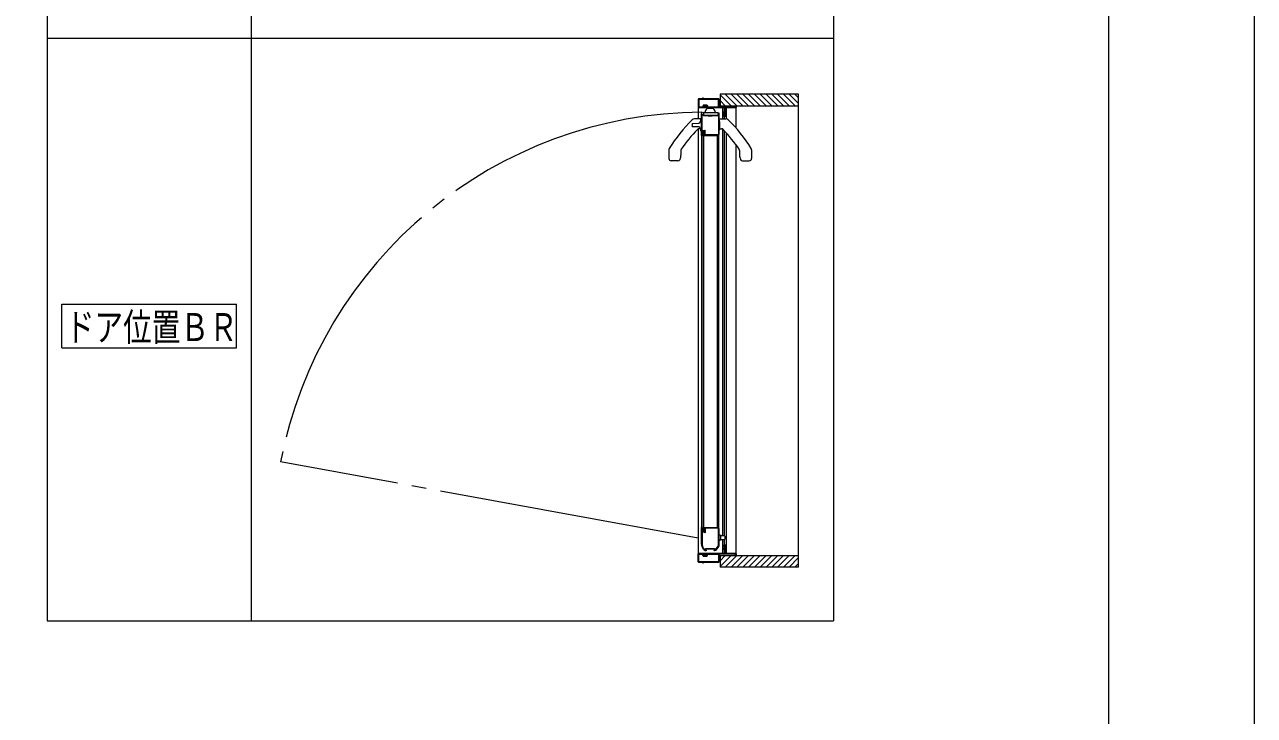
# Model space of a CAD drawing. Units: millimetres on the paper. Extents: x -305 to 305, y -152 to 152.
# Drawn here: x 34.5 to 119, y 0 to 47.4 of the extents above; entities that cross this region are included whole.
import ezdxf
from ezdxf.enums import TextEntityAlignment as Align

# ---------------------------------------------------------------- set-up
doc = ezdxf.new("R2010")
doc.units = ezdxf.units.MM
doc.linetypes.add('LONG_CHAIN', pattern=[21, 18, -1, 1, -1])
doc.linetypes.add('LONG_DOUBLE_CHAIN', pattern=[21.8, 18, -1, 0.6, -0.6, 0.6, -1])
for name, color, linetype, lineweight in [('0-1_VIEW0001', 7, 'Continuous', 9), ('0-3_図面枠', 3, 'Continuous', 9), ('0-4_DEFPOINTS', 7, 'Continuous', 9)]:
    doc.layers.add(name, color=color, linetype=linetype, lineweight=lineweight)
doc.styles.add('ＭＳ ゴシック', font='')
doc.styles.get('ＭＳ ゴシック').set_extended_font_data('MS Gothic')

msp = doc.modelspace()

# ---------------------------------------------------------------- linework, layer by layer
at = {"layer": '0-1_VIEW0001'}
for p, q in [((36.071, 92.504), (36.071, 6.504)), ((50.071, 92.504), (50.071, 6.504)), ((90.071, 92.504), (90.071, 6.504)), ((36.071, 46.504), (90.071, 46.504)), ((80.781, 42.307), (80.781, 41.767)), ((80.817, 42.299), (80.817, 41.799)), ((81.089, 42.347), (80.821, 42.347)), ((82.173, 42.311), (80.829, 42.311)), ((81.101, 42.399), (81.101, 42.359)), ((81.125, 42.407), (81.109, 42.407)), ((81.133, 42.359), (81.133, 42.399)), ((82.181, 42.347), (81.145, 42.347)), ((82.185, 41.799), (82.185, 42.299)), ((82.221, 41.799), (82.221, 42.307)), ((82.281, 42.667), (82.281, 41.867)), ((87.681, 42.667), (82.281, 42.667)), ((83.041, 41.867), (82.281, 42.627)), ((83.441, 41.867), (82.641, 42.667)), ((83.841, 41.867), (83.041, 42.667)), ((84.241, 41.867), (83.441, 42.667)), ((84.641, 41.867), (83.841, 42.667)), ((85.041, 41.867), (84.241, 42.667)), ((85.441, 41.867), (84.641, 42.667)), ((85.841, 41.867), (85.041, 42.667)), ((86.241, 41.867), (85.441, 42.667)), ((86.641, 41.867), (85.841, 42.667)), ((87.037, 41.867), (86.237, 42.667)), ((87.433, 41.867), (86.633, 42.667)), ((87.681, 42.015), (87.029, 42.667)), ((87.681, 42.411), (87.425, 42.667)), ((87.681, 10.188), (87.681, 42.667)), ((82.649, 41.727), (80.781, 41.727)), ((80.781, 41.727), (80.781, 40.967)), ((80.801, 41.747), (82.637, 41.747)), ((80.829, 41.787), (82.173, 41.787)), ((81.401, 41.907), (81.121, 41.907)), ((81.217, 41.407), (82.113, 41.407)), ((81.401, 41.907), (81.401, 41.867)), ((81.782, 41.687), (81.436, 41.687)), ((83.329, 41.787), (82.233, 41.787)), ((82.641, 41.867), (82.281, 42.227)), ((82.281, 41.867), (87.681, 41.867)), ((82.469, 40.967), (82.469, 41.727)), ((82.529, 41.427), (82.529, 41.383)), ((82.637, 41.467), (82.569, 41.467)), ((82.569, 41.383), (82.569, 41.419)), ((82.581, 41.467), (82.581, 41.727)), ((82.581, 41.191), (82.581, 41.431)), ((82.581, 41.431), (82.637, 41.431)), ((82.649, 41.735), (82.649, 41.479)), ((82.649, 41.419), (82.649, 41.203)), ((82.689, 41.187), (82.689, 41.735)), ((83.381, 41.727), (82.689, 41.727)), ((82.701, 41.747), (83.369, 41.747)), ((82.722, 40.963), (82.722, 41.727)), ((83.341, 41.855), (83.341, 41.799)), ((83.369, 41.867), (83.353, 41.867)), ((83.381, 41.867), (83.381, 41.746)), ((83.381, 41.759), (83.381, 41.855)), ((83.381, 40.339), (83.381, 41.727)), ((80.997, 40.967), (80.535, 40.967)), ((81.009, 39.839), (81.009, 41.327)), ((81.045, 40.203), (81.045, 41.271)), ((81.117, 41.271), (81.117, 41.229)), ((81.123, 41.215), (81.141, 41.197)), ((81.149, 41.387), (81.149, 41.239)), ((81.155, 41.191), (81.468, 41.191)), ((81.161, 41.227), (82.157, 41.227)), ((81.177, 41.227), (81.177, 41.367)), ((81.177, 41.227), (82.113, 41.227)), ((81.477, 41.187), (81.486, 41.178)), ((81.494, 41.175), (81.724, 41.175)), ((81.733, 41.178), (81.742, 41.187)), ((81.75, 41.191), (82.161, 41.191)), ((82.153, 41.227), (82.113, 41.227)), ((82.153, 41.367), (82.153, 41.227)), ((82.161, 41.355), (82.161, 41.379)), ((82.169, 41.239), (82.169, 41.339)), ((82.173, 41.179), (82.173, 39.927)), ((82.209, 41.347), (82.209, 39.927)), ((82.221, 40.967), (82.683, 40.967)), ((82.529, 41.239), (82.529, 41.187)), ((82.541, 41.371), (82.557, 41.371)), ((82.557, 41.251), (82.541, 41.251)), ((82.569, 41.203), (82.569, 41.239)), ((82.569, 41.147), (82.649, 41.147)), ((82.637, 41.191), (82.581, 41.191)), ((82.581, 40.967), (82.581, 41.147)), ((80.781, 40.275), (80.781, 11.127)), ((80.997, 40.287), (80.84, 40.287)), ((81.021, 12.907), (81.021, 39.827)), ((81.021, 39.827), (82.209, 39.827)), ((81.042, 39.827), (81.021, 39.827)), ((81.059, 39.844), (81.053, 39.832)), ((81.061, 12.647), (81.061, 40.087)), ((81.181, 40.087), (81.061, 40.087)), ((81.061, 40.087), (81.061, 39.85)), ((81.181, 40.107), (81.081, 40.107)), ((81.209, 40.143), (81.105, 40.143)), ((81.181, 12.647), (81.181, 40.087)), ((81.189, 39.85), (81.189, 39.855)), ((81.198, 39.832), (81.191, 39.844)), ((82.109, 39.827), (81.208, 39.827)), ((81.221, 40.171), (81.221, 40.155)), ((81.221, 39.887), (81.221, 40.067)), ((81.245, 40.183), (81.233, 40.183)), ((81.257, 39.871), (81.257, 40.171)), ((82.109, 39.863), (81.265, 39.863)), ((82.089, 39.827), (82.089, 12.907)), ((82.209, 40.263), (82.209, 40.333)), ((82.209, 12.907), (82.209, 39.827)), ((82.221, 40.287), (82.378, 40.287)), ((82.469, 12.347), (82.469, 40.258)), ((82.581, 12.345), (82.581, 40.147)), ((82.72, 11.127), (82.72, 39.998)), ((83.381, 11.127), (83.381, 39.192)), ((78.769, 38.847), (78.769, 38.247)), ((79.389, 38.087), (78.929, 38.087)), ((79.593, 38.795), (79.593, 38.487)), ((83.625, 38.795), (83.625, 38.487)), ((83.829, 38.087), (84.289, 38.087)), ((84.449, 38.847), (84.449, 38.247)), ((37.071, 25.254), (37.071, 28.254)), ((37.071, 28.254), (49.071, 28.254)), ((49.071, 25.254), (49.071, 28.254)), ((37.071, 25.254), (49.071, 25.254)), ((81.009, 11.807), (81.009, 12.895)), ((81.021, 12.907), (81.042, 12.907)), ((81.053, 12.901), (81.06, 12.889)), ((81.061, 12.883), (81.061, 12.647)), ((81.189, 12.879), (81.189, 12.883)), ((81.191, 12.889), (81.198, 12.901)), ((81.208, 12.907), (82.109, 12.907)), ((81.221, 12.667), (81.221, 12.847)), ((81.257, 12.863), (81.257, 12.563)), ((82.109, 12.871), (81.265, 12.871)), ((82.173, 11.667), (82.173, 12.807)), ((82.209, 12.807), (82.209, 11.667)), ((81.045, 12.531), (81.045, 11.807)), ((81.081, 12.627), (81.181, 12.627)), ((81.209, 12.591), (81.105, 12.591)), ((81.221, 12.563), (81.221, 12.579)), ((81.245, 12.551), (81.233, 12.551)), ((82.269, 12.387), (82.209, 12.387)), ((82.269, 12.027), (82.209, 12.027)), ((82.349, 12.347), (82.309, 12.347)), ((82.309, 12.347), (82.309, 12.067)), ((82.349, 12.067), (82.309, 12.067)), ((82.349, 12.347), (82.569, 12.347)), ((82.569, 12.067), (82.349, 12.067)), ((82.466, 11.127), (82.466, 12.067)), ((82.578, 11.707), (82.578, 12.067)), ((82.609, 12.307), (82.609, 12.107)), ((83.381, 11.127), (80.781, 11.127)), ((80.781, 10.547), (80.781, 11.087)), ((80.801, 11.107), (82.637, 11.107)), ((80.817, 10.555), (80.817, 11.055)), ((80.829, 11.067), (82.173, 11.067)), ((81.121, 10.947), (81.121, 10.987)), ((81.277, 11.375), (81.277, 11.403)), ((81.317, 11.307), (81.29, 11.307)), ((81.311, 11.395), (81.328, 11.349)), ((81.329, 11.455), (81.889, 11.455)), ((81.889, 11.423), (81.329, 11.423)), ((81.329, 11.344), (81.329, 11.319)), ((81.889, 11.319), (81.889, 11.344)), ((81.89, 11.349), (81.908, 11.395)), ((81.909, 11.307), (81.901, 11.307)), ((81.941, 11.403), (81.941, 11.37)), ((81.976, 11.376), (82.156, 11.616)), ((82.185, 11.595), (82.005, 11.355)), ((82.185, 11.055), (82.185, 10.555)), ((82.221, 11.055), (82.221, 10.547)), ((83.329, 11.067), (82.233, 11.067)), ((82.281, 10.987), (87.681, 10.987)), ((83.041, 10.987), (82.281, 10.227)), ((82.641, 10.987), (82.281, 10.627)), ((82.281, 10.987), (82.281, 10.187)), ((82.529, 11.615), (82.529, 11.667)), ((82.529, 11.427), (82.529, 11.471)), ((82.557, 11.603), (82.541, 11.603)), ((82.541, 11.483), (82.557, 11.483)), ((82.569, 11.707), (82.649, 11.707)), ((82.569, 11.651), (82.569, 11.615)), ((82.569, 11.471), (82.569, 11.435)), ((82.637, 11.387), (82.569, 11.387)), ((82.578, 11.423), (82.578, 11.663)), ((82.578, 11.127), (82.578, 11.387)), ((82.637, 11.663), (82.581, 11.663)), ((82.581, 11.423), (82.637, 11.423)), ((83.441, 10.987), (82.641, 10.187)), ((82.649, 11.435), (82.649, 11.651)), ((82.649, 11.119), (82.649, 11.375)), ((82.689, 11.667), (82.689, 11.119)), ((82.701, 11.107), (83.369, 11.107)), ((83.841, 10.987), (83.041, 10.187)), ((83.341, 10.999), (83.341, 11.055)), ((83.369, 10.987), (83.353, 10.987)), ((83.381, 11.095), (83.381, 10.999)), ((84.241, 10.987), (83.441, 10.187)), ((84.641, 10.987), (83.841, 10.187)), ((85.041, 10.987), (84.241, 10.187)), ((85.441, 10.987), (84.641, 10.187)), ((85.841, 10.987), (85.041, 10.187)), ((86.241, 10.987), (85.441, 10.187)), ((86.641, 10.987), (85.841, 10.187)), ((87.037, 10.987), (86.237, 10.187)), ((87.433, 10.987), (86.633, 10.187)), ((81.089, 10.507), (80.821, 10.507)), ((82.173, 10.543), (80.829, 10.543)), ((81.101, 10.455), (81.101, 10.495)), ((81.125, 10.447), (81.109, 10.447)), ((81.121, 10.947), (81.401, 10.947)), ((81.133, 10.495), (81.133, 10.455)), ((82.181, 10.507), (81.145, 10.507)), ((87.681, 10.187), (82.281, 10.187)), ((87.681, 10.839), (87.029, 10.187)), ((87.681, 10.443), (87.425, 10.187)), ((36.071, 6.504), (90.071, 6.504))]:
    msp.add_line(p, q, dxfattribs=at)
at = {"layer": '0-1_VIEW0001', "color": 2}
for p, q in [((80.399, 40.651), (80.828, 40.673)), ((80.944, 40.907), (80.922, 40.758)), ((81.009, 40.943), (80.982, 40.941)), ((82.225, 40.843), (82.209, 40.843)), ((82.225, 40.883), (82.225, 40.603)), ((82.235, 40.883), (82.225, 40.883)), ((80.828, 40.412), (80.399, 40.434)), ((80.922, 40.327), (80.944, 40.178)), ((80.982, 40.144), (81.009, 40.143)), ((82.209, 40.243), (82.225, 40.243)), ((82.225, 40.483), (82.225, 40.203)), ((82.225, 40.203), (82.235, 40.203))]:
    msp.add_line(p, q, dxfattribs=at)
at = {"layer": '0-1_VIEW0001', "color": 2, "linetype": 'LONG_DOUBLE_CHAIN'}
for p, q in [((82.259, 40.595), (82.272, 40.595)), ((82.259, 40.49), (82.272, 40.49))]:
    msp.add_line(p, q, dxfattribs=at)
at = {"layer": '0-1_VIEW0001', "linetype": 'LONG_CHAIN'}
msp.add_line((80.781, 12.165), (52.097, 17.425), dxfattribs=at)
at = {"layer": '0-1_VIEW0001'}
for points in [[(80.821, 42.347), (80.793, 42.335), (80.781, 42.307)], [(80.829, 42.311), (80.821, 42.307), (80.817, 42.299)], [(81.101, 42.359), (81.098, 42.35), (81.089, 42.347)], [(81.109, 42.407), (81.103, 42.404), (81.101, 42.399)], [(81.133, 42.399), (81.131, 42.404), (81.125, 42.407)], [(81.145, 42.347), (81.137, 42.35), (81.133, 42.359)], [(82.185, 42.299), (82.182, 42.307), (82.173, 42.311)], [(82.221, 42.307), (82.209, 42.335), (82.181, 42.347)], [(80.781, 41.767), (80.787, 41.752), (80.801, 41.747)], [(80.817, 41.799), (80.821, 41.79), (80.829, 41.787)], [(81.009, 41.327), (81.038, 41.397), (81.109, 41.427), (81.137, 41.415), (81.149, 41.387)], [(81.121, 41.907), (81.121, 41.867), (81.074, 41.804)], [(81.121, 41.867), (81.401, 41.867), (81.449, 41.804)], [(82.173, 41.787), (82.182, 41.79), (82.185, 41.799)], [(82.233, 41.787), (82.225, 41.79), (82.221, 41.799)], [(82.569, 41.467), (82.541, 41.455), (82.529, 41.427)], [(82.569, 41.419), (82.573, 41.427), (82.581, 41.431)], [(82.637, 41.747), (82.646, 41.743), (82.649, 41.735)], [(82.649, 41.479), (82.646, 41.47), (82.637, 41.467)], [(82.637, 41.431), (82.646, 41.427), (82.649, 41.419)], [(82.689, 41.735), (82.693, 41.743), (82.701, 41.747)], [(83.341, 41.799), (83.338, 41.79), (83.329, 41.787)], [(83.353, 41.867), (83.345, 41.863), (83.341, 41.855)], [(83.381, 41.855), (83.378, 41.863), (83.369, 41.867)], [(83.369, 41.747), (83.378, 41.75), (83.381, 41.759)], [(81.045, 41.271), (81.081, 41.307), (81.117, 41.271)], [(81.117, 41.229), (81.119, 41.221), (81.123, 41.215)], [(81.141, 41.197), (81.147, 41.192), (81.155, 41.191)], [(81.149, 41.239), (81.153, 41.23), (81.161, 41.227)], [(81.468, 41.191), (81.473, 41.19), (81.477, 41.187)], [(81.486, 41.178), (81.489, 41.176), (81.494, 41.175)], [(81.724, 41.175), (81.729, 41.176), (81.733, 41.178)], [(81.742, 41.187), (81.745, 41.19), (81.75, 41.191)], [(82.157, 41.227), (82.166, 41.23), (82.169, 41.239)], [(82.161, 41.379), (82.163, 41.384), (82.169, 41.387), (82.197, 41.375), (82.209, 41.347)], [(82.169, 41.339), (82.168, 41.342), (82.166, 41.345), (82.162, 41.349), (82.161, 41.355)], [(82.161, 41.191), (82.17, 41.187), (82.173, 41.179)], [(82.529, 41.383), (82.533, 41.374), (82.541, 41.371)], [(82.541, 41.251), (82.533, 41.247), (82.529, 41.239)], [(82.529, 41.187), (82.541, 41.158), (82.569, 41.147)], [(82.557, 41.371), (82.566, 41.374), (82.569, 41.383)], [(82.569, 41.239), (82.566, 41.247), (82.557, 41.251)], [(82.581, 41.191), (82.573, 41.194), (82.569, 41.203)], [(82.649, 41.203), (82.646, 41.194), (82.637, 41.191)], [(82.649, 41.147), (82.677, 41.158), (82.689, 41.187)], [(81.021, 39.827), (81.013, 39.83), (81.009, 39.839)], [(81.053, 39.832), (81.048, 39.828), (81.042, 39.827)], [(81.105, 40.143), (81.063, 40.16), (81.045, 40.203)], [(81.061, 39.85), (81.061, 39.847), (81.059, 39.844)], [(81.081, 40.107), (81.067, 40.101), (81.061, 40.087)], [(81.221, 40.067), (81.209, 40.095), (81.181, 40.107)], [(81.189, 39.855), (81.193, 39.863), (81.201, 39.867), (81.215, 39.873), (81.221, 39.887)], [(81.191, 39.844), (81.19, 39.847), (81.189, 39.85)], [(81.208, 39.827), (81.202, 39.828), (81.198, 39.832)], [(81.221, 40.155), (81.218, 40.146), (81.209, 40.143)], [(81.233, 40.183), (81.225, 40.179), (81.221, 40.171)], [(81.257, 40.171), (81.254, 40.179), (81.245, 40.183)], [(81.265, 39.863), (81.259, 39.865), (81.257, 39.871)], [(82.173, 39.927), (82.154, 39.881), (82.109, 39.863)], [(82.209, 39.927), (82.18, 39.856), (82.109, 39.827)], [(81.009, 12.895), (81.013, 12.903), (81.021, 12.907)], [(81.042, 12.907), (81.048, 12.905), (81.053, 12.901)], [(81.06, 12.889), (81.061, 12.886), (81.061, 12.883)], [(81.189, 12.883), (81.19, 12.886), (81.191, 12.889)], [(81.221, 12.847), (81.215, 12.861), (81.201, 12.867), (81.193, 12.87), (81.189, 12.879)], [(81.198, 12.901), (81.202, 12.905), (81.208, 12.907)], [(81.265, 12.871), (81.26, 12.868), (81.257, 12.863)], [(82.109, 12.907), (82.18, 12.877), (82.209, 12.807)], [(82.173, 12.807), (82.155, 12.852), (82.109, 12.871)], [(81.105, 12.591), (81.063, 12.573), (81.045, 12.531)], [(81.061, 12.647), (81.067, 12.632), (81.081, 12.627)], [(81.181, 12.627), (81.21, 12.638), (81.221, 12.667)], [(81.221, 12.579), (81.218, 12.587), (81.209, 12.591)], [(81.233, 12.551), (81.225, 12.554), (81.221, 12.563)], [(81.257, 12.563), (81.254, 12.554), (81.245, 12.551)], [(80.781, 11.087), (80.787, 11.101), (80.801, 11.107)], [(80.817, 11.055), (80.821, 11.063), (80.829, 11.067)], [(81.29, 11.307), (81.278, 11.308), (81.267, 11.314), (81.157, 11.407), (81.078, 11.528), (81.028, 11.664), (81.009, 11.807)], [(81.045, 11.807), (81.062, 11.683), (81.101, 11.562), (81.141, 11.472), (81.2, 11.398), (81.258, 11.365), (81.27, 11.364), (81.277, 11.375)], [(81.401, 10.987), (81.121, 10.987), (81.073, 11.049)], [(81.277, 11.403), (81.293, 11.439), (81.329, 11.455)], [(81.329, 11.423), (81.313, 11.414), (81.311, 11.395)], [(81.329, 11.319), (81.326, 11.31), (81.317, 11.307)], [(81.328, 11.349), (81.329, 11.347), (81.329, 11.344)], [(81.401, 10.947), (81.401, 10.987), (81.449, 11.049)], [(81.889, 11.455), (81.926, 11.439), (81.941, 11.403)], [(81.908, 11.395), (81.906, 11.414), (81.889, 11.423)], [(81.889, 11.344), (81.889, 11.347), (81.89, 11.349)], [(81.901, 11.307), (81.893, 11.31), (81.889, 11.319)], [(82.005, 11.355), (81.963, 11.319), (81.909, 11.307)], [(81.941, 11.37), (81.948, 11.359), (81.961, 11.36), (81.969, 11.368), (81.976, 11.376)], [(82.156, 11.616), (82.169, 11.64), (82.173, 11.667)], [(82.173, 11.067), (82.182, 11.063), (82.185, 11.055)], [(82.209, 11.667), (82.203, 11.629), (82.185, 11.595)], [(82.233, 11.067), (82.225, 11.063), (82.221, 11.055)], [(82.529, 11.667), (82.541, 11.695), (82.569, 11.707)], [(82.541, 11.603), (82.533, 11.606), (82.529, 11.615)], [(82.529, 11.471), (82.533, 11.479), (82.541, 11.483)], [(82.569, 11.387), (82.541, 11.398), (82.529, 11.427)], [(82.569, 11.615), (82.566, 11.606), (82.557, 11.603)], [(82.557, 11.483), (82.566, 11.479), (82.569, 11.471)], [(82.581, 11.663), (82.573, 11.659), (82.569, 11.651)], [(82.569, 11.435), (82.573, 11.426), (82.581, 11.423)], [(82.649, 11.651), (82.646, 11.659), (82.637, 11.663)], [(82.637, 11.423), (82.646, 11.426), (82.649, 11.435)], [(82.649, 11.375), (82.646, 11.383), (82.637, 11.387)], [(82.637, 11.107), (82.646, 11.11), (82.649, 11.119)], [(82.649, 11.707), (82.677, 11.695), (82.689, 11.667)], [(82.689, 11.119), (82.693, 11.11), (82.701, 11.107)], [(83.341, 11.055), (83.338, 11.063), (83.329, 11.067)], [(83.353, 10.987), (83.345, 10.99), (83.341, 10.999)], [(83.369, 11.107), (83.378, 11.103), (83.381, 11.095)], [(83.381, 10.999), (83.378, 10.99), (83.369, 10.987)], [(80.821, 10.507), (80.793, 10.518), (80.781, 10.547)], [(80.829, 10.543), (80.821, 10.546), (80.817, 10.555)], [(81.101, 10.495), (81.098, 10.503), (81.089, 10.507)], [(81.109, 10.447), (81.103, 10.449), (81.101, 10.455)], [(81.133, 10.455), (81.131, 10.449), (81.125, 10.447)], [(81.145, 10.507), (81.137, 10.503), (81.133, 10.495)], [(82.185, 10.555), (82.182, 10.546), (82.173, 10.543)], [(82.221, 10.547), (82.209, 10.518), (82.181, 10.507)]]:
    msp.add_lwpolyline(points, dxfattribs=at)
for centre, radius, start, end in [((81.405, 42.304), 0.0062, 332.71904, 90), ((81.083, 41.797), 0.012, 142.83915, 250.52878), ((81.217, 41.367), 0.04, 90, 180), ((81.609, 41.387), 0.36, 128.21321, 176.81526), ((81.436, 41.607), 0.08, 90, 128.21321), ((81.439, 41.797), 0.012, 289.47122, 37.16085), ((81.782, 41.607), 0.08, 51.78679, 90), ((81.609, 41.387), 0.36, 3.18474, 51.78679), ((82.113, 41.367), 0.04, 0, 90), ((87.672, 33.439), 10.44, 134.40318, 148.24605), ((80.535, 40.727), 0.24, 90, 134.40318), ((80.997, 40.955), 0.012, 0, 90), ((82.221, 40.955), 0.012, 90, 180), ((82.683, 40.727), 0.24, 45.59682, 90), ((75.546, 33.439), 10.44, 31.75395, 45.59682), ((87.672, 33.439), 9.72, 135.61305, 145.92995), ((80.84, 40.127), 0.16, 90, 135.61305), ((80.997, 40.299), 0.012, 270, 0), ((82.221, 40.299), 0.012, 180, 270), ((82.378, 40.127), 0.16, 44.38695, 90), ((75.546, 33.439), 9.72, 34.07005, 44.38695), ((78.929, 38.847), 0.16, 147.03513, 180), ((79.753, 38.795), 0.16, 145.92995, 180), ((83.465, 38.795), 0.16, 0, 34.07005), ((84.289, 38.847), 0.16, 0, 32.96487), ((78.929, 38.247), 0.16, 180, 270), ((79.389, 38.247), 0.16, 270, 339.07517), ((78.761, 38.487), 0.832, 339.07517, 0), ((84.457, 38.487), 0.832, 180, 200.92483), ((83.829, 38.247), 0.16, 200.92483, 270), ((84.289, 38.247), 0.16, 270, 0), ((82.269, 12.347), 0.04, 0, 90), ((82.269, 12.067), 0.04, 270, 0), ((82.569, 12.307), 0.04, 0, 90), ((82.569, 12.107), 0.04, 270, 0), ((81.083, 11.057), 0.012, 109.47122, 217.16085), ((81.439, 11.057), 0.012, 322.83915, 70.52878)]:
    msp.add_arc(centre, radius, start, end, dxfattribs=at)
at = {"layer": '0-1_VIEW0001', "linetype": 'LONG_CHAIN'}
msp.add_arc((81.181, 11.807), 29.621, 90.29921, 169.06601, dxfattribs=at)
at = {"layer": '0-1_VIEW0001', "color": 2}
for centre, radius, start, end in [((80.957, 40.543), 0.6, 172.99308, 180.0004), ((80.957, 40.543), 0.6, 180.0004, 187.00669), ((80.401, 40.611), 0.04, 92.99998, 172.91056), ((80.823, 40.773), 0.1, 273, 351.43914), ((80.984, 40.901), 0.04, 93, 171.40265), ((82.225, 40.595), 0.008, 90, 180), ((82.235, 40.871), 0.012, 9.12607, 90), ((80.193, 40.543), 2.08, 1.44086, 9.12607), ((79.789, 40.543), 2.47, 358.7869, 1.2131), ((82.26, 40.595), 0.012, 270, 1.44086), ((80.401, 40.474), 0.04, 187.09046, 267.00002), ((80.823, 40.312), 0.1, 8.55177, 87), ((80.984, 40.184), 0.04, 188.59735, 267), ((82.225, 40.491), 0.008, 180, 270), ((82.235, 40.215), 0.012, 270, 350.87393), ((80.193, 40.543), 2.08, 350.87393, 358.55914), ((82.26, 40.491), 0.012, 358.55914, 90)]:
    msp.add_arc(centre, radius, start, end, dxfattribs=at)
at = {"layer": '0-3_図面枠'}
msp.add_lwpolyline([(-291.017, -138.498), (108.983, -138.498), (108.983, 138.502), (-291.017, 138.502)], close=True, dxfattribs=at)
at = {"layer": '0-4_DEFPOINTS'}
msp.add_line((118.983, -148.498), (118.983, 148.502), dxfattribs=at)

# ---------------------------------------------------------------- texts
at = {"layer": '0-1_VIEW0001', "style": 'ＭＳ ゴシック', "width": 0.75}
msp.add_text('ドア位置ＢＲ', height=1.921, dxfattribs=at).set_placement((37.356, 25.134), align=Align.BOTTOM_LEFT)

doc.saveas('drawing.dxf')
